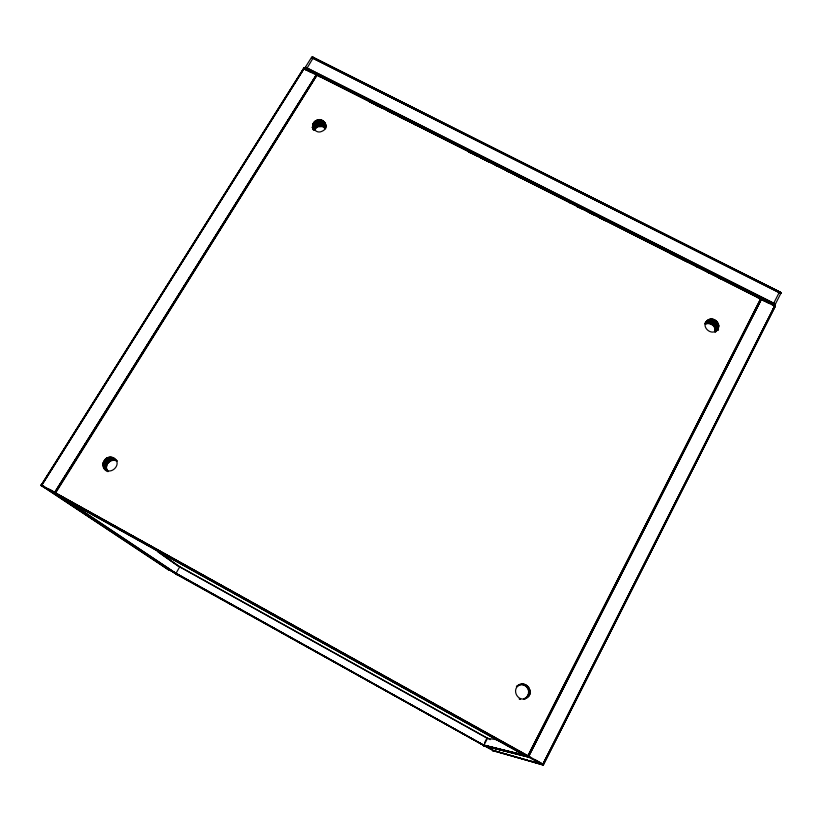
<?xml version="1.0" encoding="UTF-8"?>
<svg xmlns="http://www.w3.org/2000/svg" width="822" height="822" viewBox="0 0 822 822"><rect width="100%" height="100%" fill="white"/><g stroke="black" fill="none" stroke-linecap="round" stroke-linejoin="round"><path stroke-width="1.23" d="M492.748 750.805L493.282 750.578L483.244 745.164L524.128 755.171M104.579 468.725C110.713 475.835 122.201 464.492 114.607 458.573C106.038 452.049 97.253 467.831 108.001 471.653L106.367 467.852C101.661 465.283 106.49 456.703 110.713 460.844L113.929 460.197L117.032 461.029M106.367 467.852L107.405 463.721L110.713 460.844L107.322 457.792L108.751 459.734L106.336 458.327L106.798 460.145L105.432 458.995L105.884 460.803L104.641 459.796L105.473 461.234L103.983 460.7L105.134 461.707L103.469 461.676L104.856 462.231L103.12 462.724L104.507 463.372L102.945 463.793L104.702 465.755L102.935 464.872L106.367 467.852L102.935 464.872L104.846 466.043M708.646 319.645L705.286 324.125C709.181 322.265 714.349 324.865 715.119 329.129L718.592 324.7C715.952 326.55 718.387 329.54 715.88 331.543C723.617 326.005 713.65 314.415 706.951 320.775C700.724 326.653 711.112 336.126 716.835 330.249L716.26 331.081L718.048 328.646L716.876 330.115L718.705 325.718L715.119 329.129L714.955 332.119M313.346 129.979L312.792 126.516L313.264 129.26C311.651 125.889 317.374 120.505 317.569 126.783L314.148 130.143C313.973 126.999 319.203 124.41 316.634 120.331C323.776 116.488 330.095 128.253 322.06 131.243C314.908 135.096 308.589 123.31 316.634 120.331L317.569 126.783L322.543 126.578L325.687 128.838L324.844 122.406M313.983 129.27L314.148 130.143L314.672 128.109L312.422 127.02L315.165 128.509L315.145 127.41L312.905 126.29L315.864 127.821L313.182 125.869L316.665 127.246L316.706 125.016L314.518 123.865M315.669 123.762L315.73 120.793L316.727 124.153L316.634 120.331M103.757 464.07L105.915 465.221L106.377 466.783C102.884 465.221 112.645 460.299 107.322 457.792M520.686 684.418L516.411 686.617C526.378 676.753 537.454 696.429 523.645 699.049C527.015 698.669 531.474 693.809 528.618 691.025C528.104 686.76 523.46 683.575 519.309 684.911M529.337 691.384L530.108 690.614L529.45 693.573L530.098 692.946L529.121 694.713L529.82 694.076L528.762 696.121L524.703 698.638C526.111 698.608 527.149 696.666 528.341 694.909L528.618 691.025L530.108 690.614L527.621 696.244L524.703 698.638L526.614 697.477M168.715 570.026L168.438 569.297L177.891 574.568L64.167 498.574M305.27 68.483L305.424 67.106L311.456 57.53C312 56.235 315.473 57.992 312.956 58.29L306.257 69.5L306.925 67.877L775.454 304.006L780.777 293.495L780.705 292.437L779.533 291.841L773.029 304.572L307.459 69.849M60.242 495.954L59.585 496.426L525.895 756.106L527.467 756.507L527.929 755.808C529.841 756.394 526.542 755.367 528.423 757.011L542.489 764.84L543.445 764.758L543.188 764.306M316.573 74.71L775.269 306.442L774.982 305.188L304.037 67.979L303.462 68.555L316.932 75.234L55.66 492.892L47.974 488.597M316.552 123.958L315.73 120.793L315.319 123.855L314.908 121.389L314.579 124.276L314.199 122.077L314.24 124.615L313.624 122.868L313.942 125.026L313.182 123.721L316.532 125.386L316.665 127.246L313.624 125.221L315.884 126.393M55.516 492.81L55.321 493.58L54.766 492.368M542.849 764.121L41.203 484.98L41.429 485.823L54.509 493.056L177.624 574.979L483.87 745.379L175.929 573.253L175.774 573.746L179.741 566.82M779.503 291.831L779.133 292.683L779.39 291.769M715.479 331.41L716.424 328.029L718.592 324.7L716.712 327.659M525.936 698.063L528.567 694.323L529.214 691.425L528.618 691.025M768.93 303.082L760.525 299.013L760.771 298.468L527.508 756.476L55.259 493.508M542.489 764.84L774.982 305.188M524.128 755.028L483.274 744.989L483.562 745.749L528.423 757.011L761.85 298.571L760.771 298.776L316.532 74.915L316.562 74.093L316.634 74.915M542.612 764.892L775.095 305.26M542.859 764.953L775.259 305.445M542.993 764.953L775.321 305.568M493.149 750.507L543.229 764.892L775.382 305.835M543.445 764.758L775.362 306.133L772.721 309.329M527.868 756.219L760.895 298.684M527.96 756.497L761.182 298.55M761.316 298.509L528.022 756.62L483.449 745.092M483.367 745.575L528.207 756.836L761.593 298.489M528.31 756.928L761.727 298.52M492.573 750.763L492.727 750.27L542.736 764.933M773.821 303.174C771.663 305.507 775.937 304.551 775.136 304.438L305.239 67.589M483.357 745.04L525.422 755.747M484.538 742.769L486.901 738.207M487.528 738.331L483.747 745.564M717.308 328.389L718.705 325.718L717.031 327.701M529.522 693.038L530.19 691.785L529.471 691.805M716.044 330.886L715.459 331.975L716.835 330.249M528.803 756.302L55.403 492.871M717.236 329.19L718.654 326.735M177.788 574.701L59.503 495.902M168.551 569.821L159.879 563.707M168.654 569.965L168.695 569.441M483.798 745.492L175.785 573.592M717.257 328.091L718.705 325.718L717.164 327.855M316.675 74.165L54.262 492.964L177.213 574.763L177.891 574.568M177.665 574.444L177.213 574.763L54.509 493.056L316.768 74.247M316.85 74.35L54.509 493.056M177.665 574.784L54.642 493.087L316.912 74.463M54.786 493.097L317.004 74.74M55.095 493.087L317.035 74.894M303.719 68.185L41.121 485.196L168.438 569.471M41.131 485.494L304.037 67.979M41.244 485.679L304.263 67.949M41.326 485.751L304.376 67.959M41.429 485.823L304.489 68.01M529.317 694.138L530.098 692.946M780.9 293.053L311.456 57.53L312.966 58.27L313.84 57.602M312.966 58.27L313.84 57.602L312.966 58.27L780.777 293.495M527.58 756.384L55.259 493.292M718.438 329.879L716.188 328.769L715.232 330.136L715.818 330.28L715.171 331.143L715.664 330.845M704.937 323.313L706.951 320.775M705.06 323.724L707.742 320.148M706.252 323.765L709.622 319.285M707.269 323.57L710.65 319.08M708.317 323.519L711.708 319.028M709.376 323.632L712.777 319.142M710.413 323.899L713.825 319.409M711.4 324.31L714.821 319.83M712.314 324.865L715.746 320.385M713.136 325.543L716.579 321.073M713.835 326.324L717.298 321.864M714.41 327.207L717.883 322.748M714.842 328.142L718.315 323.704M529.163 691.61L528.988 692.72M529.543 692.566L530.19 691.785L529.522 692.155M517.757 686.144C512.229 691.086 518.035 701.166 525.083 698.731M773.666 307.613L775.382 305.979M317.097 74.894L760.802 298.592M716.065 329.242L715.232 330.136L715.952 329.756M715.119 329.129L716.424 328.029L715.232 330.136L716.301 328.358L718.551 329.499M59.79 496.396L525.936 755.901M526.008 698.145L527.005 697.498M517.285 685.897L518.631 685.414M520.408 684.675L521.795 684.181M521.538 684.613L522.946 684.12M522.669 684.736L524.087 684.243M523.768 685.045L525.196 684.551M524.806 685.507L526.255 685.024M525.772 686.144L527.231 685.671M526.625 686.915L528.094 686.452M527.354 687.819L528.834 687.356M774.057 305.096L773.05 305.301M526.296 697.981L526.635 697.765M527.94 688.815L529.419 688.374M528.361 689.894L529.851 689.463M106.839 458.964L109.727 461.368L107.939 461.872L105.719 460.639M520.552 698.597L519.175 698.926L520.275 699.224M105.73 460.587L108.833 462.036L105.473 461.008L108.062 462.827L104.959 461.769L107.405 463.721L104.415 462.652L106.654 463.814L106.901 464.687L106.13 464.79L103.952 463.69L106.552 465.725L105.915 465.221M103.12 462.724L104.641 462.796M304.15 68.555L303.554 68.442L311.651 72.541M106.141 460.043L109.727 461.368L106.757 459.251L108.936 460.443M104.445 463.937L102.945 463.793L104.579 465.386M497.238 739.79L487.302 738.3L177.531 565.68M761.069 298.992L768.714 303.01M483.244 745.256L525.392 755.613M483.418 745.636L528.423 757.011L483.788 745.287M494.536 750.928L527.59 760.227M530.118 760.823L543.537 764.676M493.087 750.743L543.342 764.84M109.028 460.186L106.85 458.984L110.713 460.844L109.038 459.981M107.435 462.57L105.247 461.327L108.062 462.827M104.445 464.461L102.945 463.793L104.486 464.944M105.267 466.249L106.377 466.783L103.593 464.399M314.004 124.677L316.295 125.787L316.665 127.246M312.206 127.359L314.456 128.448L314.59 129.29M316.706 125.016L314.507 123.947L316.706 125.016L317.569 126.783L316.799 124.687L314.6 123.536L316.799 124.687M312.658 126.66L315.165 128.509M312.73 57.098L780.551 292.272M312.473 57.047L780.705 292.437M311.99 57.098L780.89 292.838M313.336 57.787L779.41 292.098M311.61 57.334L780.859 293.269M775.321 304.222L305.311 67.332L305.692 69.829M305.209 67.866L774.92 304.633M305.219 68.164L774.663 304.808M306.308 69.274L305.363 68.801L305.65 69.438M317.662 75.686L319.953 76.847M369.232 101.692L373.815 104.004M376.106 105.165L381.84 108.052M387.573 110.939L393.306 113.826M399.03 116.724L404.763 119.611M413.928 124.235L416.22 125.386M468.941 151.967L478.116 156.591M480.408 157.752L489.573 162.376M495.306 165.263L497.598 166.414M506.763 171.038L509.065 172.199M518.23 176.822L520.521 177.973M568.66 202.243L570.951 203.404M576.684 206.291L582.408 209.178M588.141 212.076L593.874 214.963M599.598 217.851L605.331 220.738M669.519 253.104L678.684 257.728M680.976 258.879L686.709 261.766M695.874 266.39L698.166 267.551M707.341 272.174L709.633 273.325M718.798 277.949L721.089 279.11M757.761 297.595L763.926 300.729M376.096 105.329L378.387 106.48M468.91 152.121L471.201 153.282M576.623 206.435L578.914 207.596M716.188 328.769L718.418 329.91M313.264 123.721L316.532 125.386M314.014 124.615L316.295 125.787M312.237 127.318L314.456 128.448M306.925 67.877L305.424 67.106L305.805 69.603M41.84 485.175L41.285 484.888L44.48 486.665M493.241 750.558L489.378 748.4M103.593 461.574L107.405 463.721M303.76 68.421L310.387 71.904M312.689 126.609L314.898 127.77M106.377 464.317L104.127 463.135L106.901 464.687M103.562 464.42L105.73 465.581M774.673 305.784L775.269 306.442M492.727 750.27L493.303 750.589M103.644 461.491L106.952 463.32M103.901 463.567L106.13 464.79M49.803 489.614L54.879 492.44M527.858 755.798L530.067 757.021M535.358 759.96L543.28 764.368M55.351 492.984L527.745 756.148M55.279 493.19L527.683 756.24M490.2 739.687L177.758 565.587L157.968 551.593M175.887 573.324L483.901 745.307M169.486 569.872L488.854 748.102M106.264 460.053L108.401 461.255M108.473 459.683L106.336 458.327L107.25 459.93M108.761 460.741L109.727 461.368M41.11 485.401L168.798 570.067M41.203 484.98L48.693 489.953M50.83 491.371L57.242 495.625M60.448 497.752L64.733 500.588M67.938 502.715L72.213 505.551M75.419 507.677L79.755 510.421M83.967 513.349L103.253 526.029M106.428 528.248L111.771 531.793M113.909 533.211L119.252 536.756M121.389 538.174L126.732 541.719M128.879 543.137L157.752 562.197M105.422 466.115L106.377 466.783L105.565 465.879M157.721 551.685L176.494 564.94M153.282 548.079L180.337 567.242M108.103 459.704L106.336 458.327L107.692 459.786M103.428 466.937L106.87 469.896M103.932 467.882L107.353 470.821M103.099 465.93L106.531 468.889M108.381 457.402L111.751 460.464M109.48 457.186L112.84 460.248M110.59 457.135L113.929 460.197M112.737 457.535L116.056 460.597M111.679 457.258L115.008 460.31M113.713 457.977L117.084 460.854M313.264 129.26L313.182 123.721M105.432 458.995L106.326 460.433M312.894 124.636L313.501 126.023M313.264 127.163L312.761 125.571L313.223 128.787M313.213 127.729L312.761 125.571L313.203 128.263M316.306 123.824L315.73 120.793L315.997 123.752M317.6 120.002L318.525 126.454M318.617 119.806L319.532 126.269M319.645 119.765L320.549 126.228M320.672 119.878L321.566 126.331M321.669 120.125L322.543 126.578M322.604 120.515L323.467 126.968M323.457 121.04L324.32 127.482M325.348 123.228L325.902 127.513M324.207 121.677L325.06 128.109M325.697 124.112L325.974 126.249M314.908 121.389L314.949 124.019M317.015 75.388L316.223 74.638L317.015 75.388"/></g></svg>
